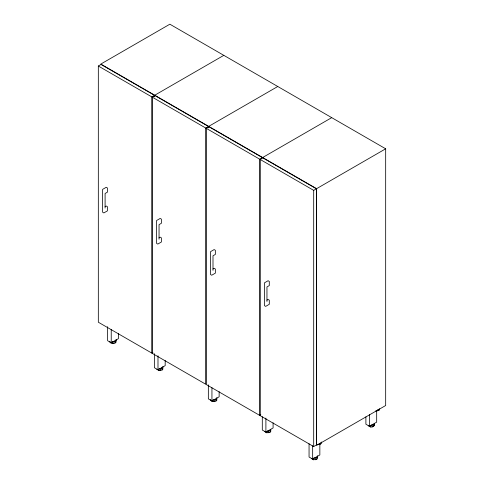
<?xml version="1.0" encoding="UTF-8"?>
<svg xmlns="http://www.w3.org/2000/svg" width="484" height="484" viewBox="0 0 484 484"><rect width="100%" height="100%" fill="white"/><g stroke="black" fill="none" stroke-linecap="round" stroke-linejoin="round"><path stroke-width="0.73" d="M368.221 425.69L370.466 426.991L372.111 426.991L374.356 425.69L374.356 424.746M379.631 408.678L379.631 409.627L378.809 410.45L375.741 410.922M112.754 341.692L115.271 341.214L116.093 340.391M109.959 341.262L109.959 342.212L110.782 343.035L113.849 343.507L116.093 342.212L116.093 339.447M158.964 368.687L160.609 368.687L162.854 367.392M156.719 369.207L158.964 370.502L162.031 370.03L162.854 369.207L162.854 366.442M213.468 399.838L215.985 399.361L216.808 398.538M210.673 399.409L210.673 400.359L211.496 401.182L214.563 401.653L216.808 400.359L216.808 397.594M267.422 430.984L269.939 430.512L270.762 429.689M264.627 431.504L266.872 432.805L269.939 432.327L270.762 431.504L270.762 429.344M317.589 444.494L320.656 444.022L321.479 443.199L321.479 441.989M314.183 457.985L316.699 457.507L317.522 456.684M311.387 458.505L313.632 459.8L316.699 459.328L317.522 458.505L317.522 455.74M371.01 425.17L373.533 424.698L374.356 423.875M152.908 352.485L151.831 353.108L98.325 322.217L98.325 66.018L101.023 64.463L154.529 95.354L154.529 96.86M98.325 66.018L151.831 96.909L154.529 95.354M154.753 95.221L223.814 55.351M152.278 97.169L154.977 95.608L208.483 126.499L205.785 128.06L152.278 97.169L152.278 353.368L205.785 384.26L205.785 128.06M277.768 86.497L208.707 126.372L208.707 127.879M206.232 128.32L208.931 126.76L262.437 157.651L259.739 159.206L206.232 128.32L206.232 384.514L259.739 415.405L260.815 414.782M105.064 206.68L106.232 206.002L107.436 206.698L107.436 210.855L103.836 212.93L102.632 212.234L102.632 189.365L106.232 187.29L107.436 187.98L107.436 192.136L105.095 193.485L105.095 208.047M262.661 157.524L331.721 117.648M260.186 159.466L262.885 157.911L316.391 188.802L316.391 445.002L313.692 446.557L260.186 415.665L260.186 159.466L313.692 190.357L316.391 188.802M159.018 237.832L160.186 237.154L161.39 237.85L161.39 242L157.79 244.081L156.586 243.385L156.586 220.516L160.186 218.435L161.39 219.131L161.39 223.287L159.048 224.637L159.048 239.199M316.615 188.669L385.675 148.8L385.675 405.519L316.615 445.389L316.615 188.669L100.799 64.07L169.86 24.2L385.675 148.8M212.972 268.977L214.14 268.305L215.344 269.001L215.344 273.151L211.744 275.227L210.54 274.537L210.54 251.662L214.14 249.587L215.344 250.282L215.344 254.433L213.002 255.782L213.002 270.35M107.636 326.688L107.636 340.724L111.229 342.799L118.423 338.649L118.423 333.476M266.926 300.128L268.094 299.457L269.292 300.147L269.292 304.303L265.698 306.378L264.494 305.682L264.494 282.813L268.094 280.738L269.292 281.434L269.292 285.584L266.956 286.933L266.956 301.496M154.39 353.683L154.39 367.719L157.99 369.8L165.183 365.644L165.183 360.471M208.344 384.834L208.344 398.87L211.944 400.946L219.137 396.795L219.137 391.623M262.298 416.724L262.298 430.022L265.897 432.097L273.091 427.947L273.091 422.774M309.058 443.719L309.058 457.017L312.658 459.092L319.851 454.942L319.851 443.858M365.892 416.821L365.892 424.208L369.486 426.283L376.679 422.133L376.679 410.311M378.809 409.234L378.809 410.45M377.387 409.712L377.387 410.922M374.356 423.53L374.356 425.69M373.533 424.698L373.533 426.513M372.111 425.17L372.111 426.991M370.466 425.775L370.466 426.991M369.486 414.461L369.486 426.283M320.656 442.812L320.656 444.022M319.234 443.284L319.234 444.494M316.699 457.507L316.699 459.328M315.278 457.985L315.278 459.8M313.692 190.357L313.692 446.557M313.632 457.985L313.632 459.8M312.658 445.794L312.658 459.092M269.939 430.512L269.939 432.327M268.517 430.984L268.517 432.805M266.872 431.595L266.872 432.805M265.897 418.061L265.897 432.097M259.739 159.206L259.739 415.405M215.985 399.361L215.985 401.182M214.563 399.838L214.563 401.653M212.918 399.838L212.918 401.653M211.944 387.648L211.944 400.946M162.031 368.209L162.031 370.03M160.609 368.687L160.609 370.502M158.964 369.292L158.964 370.502M157.99 355.758L157.99 369.8M151.831 96.909L151.831 353.108M115.271 341.214L115.271 343.035M113.849 341.692L113.849 343.507M112.203 341.692L112.203 343.507M111.229 329.501L111.229 342.799"/></g></svg>
